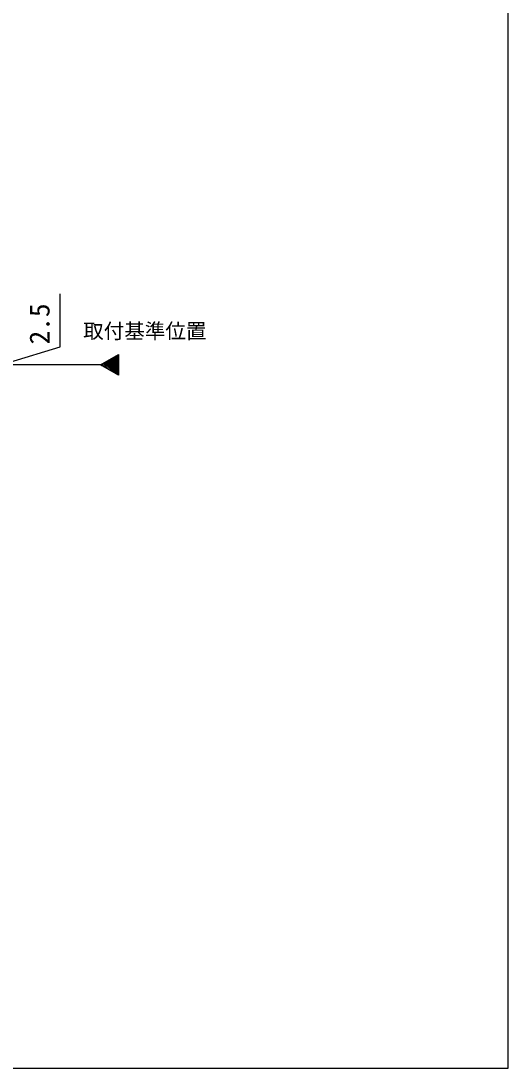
# Model space of a CAD drawing. Units: millimetres, scale not verified. Extents: x -525 to 525, y -783 to 779.
# Drawn here: x 311.7 to 525, y -782.8 to -324.1 of the extents above; entities that cross this region are included whole.
import ezdxf
from ezdxf.enums import TextEntityAlignment as Align

# ---------------------------------------------------------------- set-up
doc = ezdxf.new("R2010")
doc.units = ezdxf.units.MM
doc.header["$LTSCALE"] = 4
for name, color, linetype in [('0-1_USER1', 3, 'Continuous'), ('0-4_YKK_12', 2, 'Continuous'), ('0-7_YKK_D', 6, 'Continuous'), ('0-8_YKK_ZWAK', 7, 'Continuous')]:
    doc.layers.add(name, color=color, linetype=linetype)
doc.styles.add('ＭＳ ゴシック', font='')
doc.styles.get('ＭＳ ゴシック').set_extended_font_data('MS Gothic')

msp = doc.modelspace()

# ---------------------------------------------------------------- linework, layer by layer
at = {"layer": '0-4_YKK_12'}
for p, q in [((354.458, -476.064), (350.774, -472.38)), ((354.458, -475.357), (351.223, -472.121)), ((354.458, -474.649), (351.671, -471.862)), ((354.458, -473.942), (352.119, -471.603)), ((354.458, -473.235), (352.568, -471.345)), ((354.458, -472.528), (353.016, -471.086)), ((354.458, -471.821), (353.464, -470.827)), ((354.458, -471.114), (353.912, -470.568)), ((354.458, -470.407), (354.361, -470.309)), ((346.583, -474.8), (-363.195, -474.8)), ((347.168, -475.137), (346.74, -474.709)), ((348.841, -476.103), (347.188, -474.45)), ((350.514, -477.069), (347.636, -474.192)), ((352.187, -478.035), (348.085, -473.933)), ((353.86, -479.001), (348.533, -473.674)), ((354.458, -478.892), (348.981, -473.415)), ((354.458, -478.185), (349.43, -473.156)), ((354.458, -477.478), (349.878, -472.898)), ((354.458, -476.771), (350.326, -472.639))]:
    msp.add_line(p, q, dxfattribs=at)
msp.add_lwpolyline([(354.458, -479.346), (346.583, -474.8), (354.458, -470.253)], close=True, dxfattribs=at)
at = {"layer": '0-7_YKK_D'}
msp.add_lwpolyline([(306.876, -473.55), (328.876, -466.95), (328.876, -443.723)], dxfattribs=at)
at = {"layer": '0-8_YKK_ZWAK'}
msp.add_lwpolyline([(-525, -782.8), (525, -782.8), (525, 747.2)], dxfattribs=at)

# ---------------------------------------------------------------- texts
at = {"layer": '0-1_USER1', "style": 'ＭＳ ゴシック'}
msp.add_text('取付基準位置', height=6.598, dxfattribs=at).set_placement((338.944, -465.228), align=Align.BOTTOM_LEFT)
at = {"layer": '0-7_YKK_D', "style": 'ＭＳ ゴシック'}
msp.add_text('2.5', height=8.798, rotation=90, dxfattribs=at).set_placement((326.876, -465.836), align=Align.BOTTOM_LEFT)

doc.saveas('drawing.dxf')
